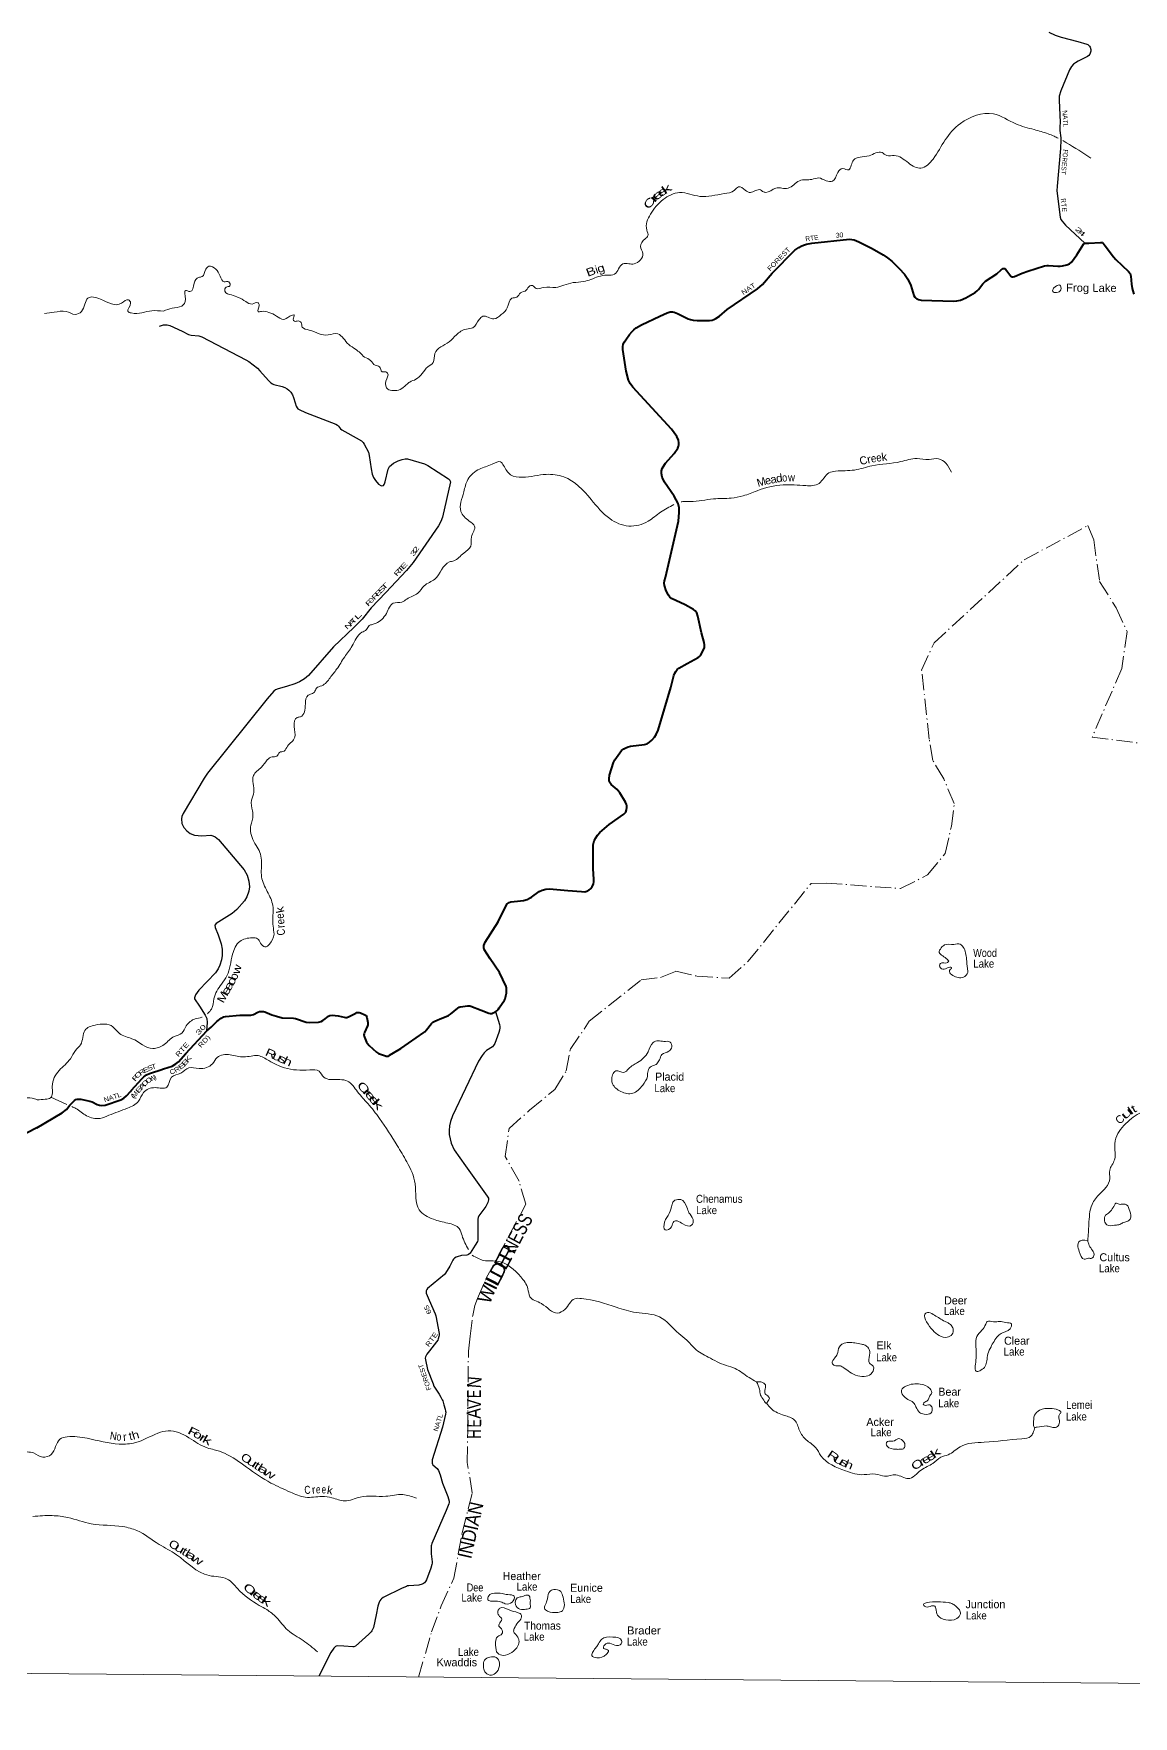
# Model space of a CAD drawing. Header units: feet. Extents: x -254670 to 6, y -549186 to -364975.
# Drawn here: x -222785 to -195303, y -549186 to -507125 of the extents above; entities that cross this region are included whole.
import ezdxf
from ezdxf.enums import TextEntityAlignment as Align

# ---------------------------------------------------------------- set-up
doc = ezdxf.new("R2010")
doc.units = ezdxf.units.FT
doc.header["$LTSCALE"] = 80
doc.linetypes.add('DOT_DASHED', pattern=[7.7, 5, -1.2, 0.3, -1.2])
for name, color, linetype, lineweight in [('26', 7, 'Continuous', 40), ('29', 7, 'Continuous', 25), ('39', 7, 'Continuous', 13), ('4', 7, 'Continuous', 13), ('44', 7, 'DOT_DASHED', 13)]:
    doc.layers.add(name, color=color, linetype=linetype, lineweight=lineweight)
for name, color, linetype in [('27', 7, 'Continuous'), ('30', 7, 'Continuous'), ('41', 7, 'Continuous')]:
    doc.layers.add(name, color=color, linetype=linetype)

msp = doc.modelspace()

# ---------------------------------------------------------------- linework, layer by layer
at = {"layer": '26'}
for points in [[(-207135.63, -514184.51), (-206956.33, -514099.92), (-206881.02, -514077.48), (-206823.15, -514079.71), (-206776.41, -514090.85), (-206697.93, -514123.09), (-206424.01, -514256.7), (-206371.32, -514273.47), (-206304.54, -514286.83), (-206201.74, -514291.75), (-205896.12, -514292.4), (-205830.99, -514285.29), (-205784.83, -514272.36), (-205738.09, -514247.86), (-205644.16, -514183.73), (-205457.07, -514023.98), (-204695.25, -513507.44), (-204570.67, -513391.53), (-204328.76, -513115.66), (-203761.04, -512540.1), (-203664.78, -512469.5), (-203603.57, -512434.98), (-203548.05, -512412.57), (-203470.03, -512388.21), (-203335.42, -512365.31), (-202397.15, -512264.92), (-202333.78, -512266.83), (-202278.13, -512280.19), (-202158.98, -512330.14), (-201829.08, -512492.08), (-201552.53, -512654.35), (-201446.8, -512726.73), (-201339.58, -512813.23), (-201151.89, -512992.87), (-201023.91, -513140.98), (-200940.83, -513258.42), (-200863.65, -513417.14), (-200791.31, -513667.69), (-200764.55, -513712.7), (-200740.12, -513738.96), (-200713.41, -513752.32), (-200673.35, -513770.14), (-200606.56, -513783.6), (-199799.11, -513809.09), (-199709.59, -513805.77), (-199622.79, -513785.73), (-199486.13, -513726.13), (-199257.09, -513594.65), (-199205.46, -513555.22), (-199173.18, -513518.47), (-199061.72, -513376.73), (-198999.57, -513313.58), (-198717.93, -513129.34), (-198604.5, -513031.85), (-198557.03, -512999.58), (-198522.14, -512993.99), (-198497.66, -513009.58), (-198461.07, -513050.16), (-198366.34, -513183.29), (-198348.54, -513198.88), (-198327.5, -513203.24), (-198304.02, -513201.11), (-198272.86, -513192.2), (-198080.62, -513113.98), (-197937.9, -513066.32)], [(-197937.9, -513066.32), (-197522.69, -512927.69), (-197459.34, -512917.15), (-197419.28, -512917.15), (-197192.09, -512937.12), (-197129.93, -512937.19), (-197072.06, -512930.51), (-196962.99, -512906.01), (-196897.25, -512878.16), (-196851.71, -512839.2), (-196713.89, -512656.18), (-196544.55, -512389.32), (-196524.52, -512371.5), (-196504.14, -512362.07), (-196417.97, -512360.43), (-196123.32, -512343.61), (-196074.91, -512349.23), (-196052.65, -512364.82), (-196009.48, -512426.37), (-195798.31, -512700.19), (-195737.71, -512771.28), (-195419.43, -513069.71), (-195383.41, -513119.36), (-195370.46, -513149.89), (-195366.01, -513187.75), (-195350.55, -513384.39), (-195333.74, -513493.98), (-195318.16, -513556.34), (-195287.55, -513633.5)], [(-207090.54, -518054.74), (-207075.77, -517998.34), (-207055.74, -517953.79), (-206991.47, -517860.5), (-206775.97, -517622.61), (-206688.49, -517490.55), (-206670.69, -517439.33), (-206662.89, -517402.58), (-206658.44, -517355.81), (-206669.57, -517284.54), (-206707.89, -517193.44), (-206843.34, -517014.26), (-207814.43, -515958.6), (-207874.83, -515866.98), (-207915.84, -515783.58), (-207974.93, -515558.57), (-208064.64, -515016.36), (-208064.02, -514956.08), (-208048.44, -514887.04), (-208019.5, -514824.68), (-207987.4, -514775.87), (-207895.97, -514643.17), (-207830.15, -514567.83), (-207789.13, -514527.36), (-207729.03, -514480.59), (-207592.93, -514400.26), (-207135.63, -514184.51)], [(-208803.42, -527855.54), (-208798.29, -527401.18), (-208772.92, -527302.17), (-208737.31, -527228.67), (-208692.79, -527164.08), (-208636.57, -527092.82), (-208399.2, -526891.14), (-208033.33, -526635.81), (-207998.35, -526605.07), (-207986.11, -526583.92), (-207968.31, -526530.47), (-207961.63, -526472.56), (-207961.63, -526430.25), (-207972.11, -526393.25), (-207995.02, -526334.48), (-208139.12, -526103.57), (-208175.3, -526051.64), (-208200.9, -526021.57), (-208352.25, -525890.17), (-208370.06, -525870.12), (-208390.4, -525837.61), (-208401.22, -525796.63), (-208405.67, -525754.31), (-208391.61, -525663.01), (-208293.98, -525346.35), (-208256.54, -525273.25), (-208092.23, -525046.19), (-208039.53, -525002.66), (-207983.89, -524973.7), (-207923.79, -524949.2), (-207869.31, -524938.76), (-207520.44, -524896.09), (-207451.93, -524875.71), (-207391.83, -524835.62), (-207333.96, -524786.62), (-207265.09, -524708.53), (-207224.9, -524646.32), (-207180.14, -524536.3), (-206862.67, -523466.02), (-206789.19, -523171.33), (-206757.49, -523107.38), (-206735.24, -523067.29), (-206701.85, -523020.52), (-206662.08, -522983.23), (-206449.15, -522867.73), (-206181.02, -522717.63), (-206144.29, -522692.01), (-206122.03, -522669.74), (-206050.81, -522545.02), (-206021.87, -522469.3), (-206020.2, -522401.96), (-206028.55, -522346.81), (-206095, -522104.64), (-206183.25, -521682.84), (-206214.41, -521599.61), (-206252.24, -521550.61), (-206292.72, -521517.82), (-206502.62, -521406.56), (-206846.53, -521240.55), (-206885.48, -521208.75), (-206921.09, -521161.98), (-206975.92, -521051.37), (-207019.03, -520921.45), (-207025.7, -520863.54), (-207018.9, -520806.36), (-206996.44, -520716.15), (-206671.42, -519308.75), (-206651.77, -519092.97), (-206651.77, -518977.16), (-206679.46, -518873.24), (-206774.8, -518686.21), (-207017.67, -518333.99), (-207076.89, -518208.8), (-207093.58, -518118.6), (-207090.54, -518054.74)], [(-213788.77, -532601.43), (-213612.75, -532492.13), (-213034.69, -532095.49), (-213011.69, -532075.25), (-212965.69, -532026.45), (-212838.82, -531863.87), (-212805.43, -531833.8), (-212773.16, -531817.1), (-212681.35, -531772), (-212643.53, -531757.73), (-212416.48, -531663.99), (-212370.86, -531636.15), (-212183.89, -531484.7), (-212150.5, -531462.43), (-212129.16, -531454.87), (-211934.61, -531430.14), (-211902.6, -531429.74), (-211885.08, -531429.58), (-211860.04, -531434.59), (-211598.48, -531531.36), (-211412.11, -531608.87), (-211378.72, -531620), (-211362.42, -531620.66), (-211331.43, -531616.11), (-211298.04, -531604.98), (-211261.32, -531582.7), (-211213.47, -531550.41), (-211175.58, -531515.09), (-211147.81, -531479.14), (-211021.5, -531288.17), (-211000.92, -531250.86), (-210992.57, -531221.36), (-210982.55, -531173.47), (-210969.2, -531107.77), (-210964.74, -531027.6), (-210965.86, -530986.39), (-210976.61, -530946), (-211145.33, -530592.09), (-211374.24, -530253.99), (-211527.45, -530014.53), (-211537.32, -529972.49), (-211530.65, -529916.81), (-211500.59, -529836.04), (-211173.66, -529329.7), (-211003.7, -528971.2), (-210948.61, -528880.08), (-210900.9, -528839.19), (-210859.58, -528824.4), (-210690.38, -528813.99), (-210545.74, -528791), (-210449.69, -528764.84), (-210389.94, -528735.32), (-210343.2, -528706.37), (-210150.21, -528567.43), (-210079.45, -528531.53), (-209988.19, -528511.49), (-209901.39, -528502.58), (-209799.25, -528506.71), (-209432.69, -528540.36), (-209090.17, -528571.91), (-209012.19, -528572.74), (-208959.89, -528558.26), (-208905.36, -528530.42), (-208876.42, -528508.15), (-208861.37, -528492.61), (-208825.23, -528441.34), (-208794.07, -528383.43), (-208785.16, -528318.84), (-208786.21, -528270.17), (-208805, -527995.16), (-208803.42, -527855.54)], [(-219542.87, -533003.74), (-219321.84, -532933.57), (-219228.38, -532878.87), (-219169.07, -532829.87), (-218983.74, -532615.92), (-218456.05, -532048.15), (-218349.53, -531960.38), (-218206.61, -531818.5), (-218095.47, -531731.9), (-218036.49, -531704.07), (-217987.62, -531693), (-217634.79, -531662.38), (-217356.52, -531656.18), (-217322.02, -531652.85), (-217288.02, -531639.76), (-217178.46, -531584.91), (-217141.74, -531570.44), (-217093.29, -531564.33), (-217039.35, -531565.99), (-217004.85, -531576.01), (-216835.19, -531651.71), (-216715.51, -531687.36), (-216577.02, -531725.05), (-216289.27, -531735.25), (-216238.45, -531744.54), (-215972.33, -531831.96), (-215900.89, -531838.81), (-215669.41, -531832.13), (-215595.54, -531819.5), (-215555.89, -531796.49), (-215500.06, -531751.32)], [(-215500.06, -531751.32), (-215417.9, -531682.91), (-215380.43, -531665.89), (-215326.64, -531660.64), (-215174.06, -531672.78), (-215025.06, -531710.75), (-214993.34, -531715.77), (-214961.84, -531715.82), (-214938.81, -531712.43), (-214913.77, -531701.84), (-214733.48, -531606.08), (-214705.1, -531594.39), (-214676.73, -531592.6), (-214648.34, -531593.28), (-214615.52, -531603.85), (-214504.78, -531648.95), (-214488.09, -531660.09), (-214478.7, -531669.7), (-214465.83, -531689.04), (-214460.27, -531715.77), (-214437.46, -531841.05), (-214435.56, -531878.59), (-214436.35, -531898.95), (-214443.02, -531924.56), (-214518.7, -532096.05), (-214528.72, -532123.89), (-214531, -532155.12), (-214528.72, -532180.68), (-214519.81, -532208.52), (-214462.5, -532336.02), (-214443.79, -532366.2), (-214399.07, -532416.2), (-214217.67, -532582.12), (-214190.96, -532601.05), (-214168.38, -532614.2), (-214120.85, -532633.34), (-213993.43, -532676.22), (-213973.39, -532680.67), (-213944.26, -532683.38), (-213927.77, -532680.67), (-213912.19, -532676.22), (-213887.7, -532662.86), (-213788.77, -532601.43)], [(-222705.77, -534472.39), (-222075.12, -534097.1), (-221967.88, -534014.09), (-221879.25, -533912.11), (-221764.48, -533792.19), (-221731.5, -533771.2), (-221701.19, -533758.58), (-221652.25, -533756.6), (-221606.02, -533758.75), (-221383.81, -533807.85), (-221322.82, -533829.85), (-221193.81, -533888.92), (-221139.23, -533911), (-221082.43, -533918.93), (-220997.51, -533907.81), (-220606.15, -533775.01), (-220530.45, -533736.31), (-220463.67, -533678.4), (-220366.73, -533565.31), (-220342.56, -533537.32), (-220082.74, -533247.43), (-220032.01, -533202.93), (-219964.11, -533155.06), (-219887.33, -533120.53), (-219835.6, -533101.98), (-219608.81, -533024.67), (-219542.87, -533003.74)], [(-222705.77, -534472.39), (-225095.46, -535711.75), (-225206.74, -535778.56), (-225295.77, -535840.92), (-225430.22, -535971.87), (-225545.04, -536103.83), (-225654, -536267.93), (-225754.95, -536434.07), (-226625.12, -538302.73)]]:
    msp.add_lwpolyline(points, dxfattribs=at)
at = {"layer": '29'}
for points in [[(-197417.22, -507084.4), (-197258.51, -507161.77), (-197106.64, -507216.64), (-196691.78, -507318.68), (-196466.99, -507385.74), (-196436.77, -507400.4), (-196401.88, -507434.6), (-196377.46, -507467.18), (-196365.25, -507520.12), (-196367.21, -507561.4), (-196389.67, -507634.13), (-196414.09, -507670.78), (-196447.38, -507694.22), (-196681.49, -507812.79), (-196751.86, -507858.09), (-196796.62, -507890.67), (-196849.52, -507943.6), (-196897.06, -508025.63), (-197117.55, -508552.36), (-197152.7, -508688.79), (-197159.44, -508797.73), (-197129.79, -509334.11), (-197138.45, -509458.4), (-197141.12, -509545.93), (-197114.04, -509731.23), (-197114.72, -509778.3), (-197122.14, -509996.17), (-197205.6, -510936.54), (-197210.74, -511050.78), (-197135.03, -511713.83), (-197114.04, -511771.32), (-197084.58, -511816.56), (-196995.94, -511909.84), (-196510.98, -512362.2)], [(-219638.81, -514441.12), (-219539, -514405.93), (-219502.37, -514401.86), (-219448.05, -514405.91), (-219380.29, -514422.22), (-219076.1, -514563.32), (-218912.3, -514642.11), (-218849.37, -514660.62), (-218655.92, -514682.83), (-218579.75, -514704.55), (-217483.9, -515277.34), (-217410.13, -515323.57), (-217194.47, -515488.71), (-217128.84, -515552.19), (-216919.01, -515798.7), (-216858.22, -515855.56), (-216817.52, -515877.96), (-216778.36, -515894.74), (-216576.96, -515947.68), (-216510.27, -515971.61), (-216451.27, -516004.19), (-216404.47, -516038.8), (-216358.83, -516082.85), (-216315.96, -516152.82), (-216288.96, -516223.86), (-216250.99, -516356.4), (-216224.39, -516435.83), (-216199.97, -516476.55), (-216179.15, -516499.44), (-216153.18, -516517.27), (-215988.42, -516594.21), (-215236.53, -516887.83), (-215192.53, -516913.8), (-215165.31, -516938.73), (-215115.81, -517000.91), (-215083.92, -517026.28), (-214929.27, -517107.63), (-214592.53, -517305.22), (-214552.5, -517341.11), (-214521.31, -517384.62), (-214419.58, -517590.26), (-214396.18, -517667.64), (-214346.64, -518004.05), (-214324.97, -518135.92), (-214294, -518222.8), (-214245.61, -518298.8), (-214163.2, -518388.39), (-214112.33, -518420.97), (-214079.77, -518427.08), (-214044.82, -518420.42), (-214023.82, -518394.49), (-214008.56, -518353.78), (-214000.42, -518331.38), (-213924.23, -518008.22), (-213889.53, -517944.55), (-213844.76, -517899.75), (-213795.93, -517865.14), (-213729.15, -517825.08), (-213675.88, -517802.02), (-213572.11, -517767.41), (-213496.82, -517755.2), (-213443.77, -517757.25), (-213014.59, -517881.43), (-212935.73, -517918.66), (-212419.42, -518254.02), (-212382.79, -518288.63), (-212372.62, -518308.99), (-212369.54, -518330.88)], [(-212367.54, -518330.91), (-212569.55, -519211.89), (-212606.61, -519320.9), (-212664.98, -519424.48), (-213302.5, -520347.05), (-213469.47, -520548.63), (-213982.59, -521095.1), (-214353.02, -521479.66), (-214573.65, -521760.41), (-214787.22, -521973.28), (-215295.28, -522451.82), (-215919.18, -523173.03), (-216014.82, -523254.48), (-216143.98, -523331.35), (-216258.99, -523380.71), (-216462.11, -523444.7), (-216670.01, -523498.8), (-216739.19, -523531.37), (-216780.3, -523562.05), (-216951.46, -523751.53), (-218436.21, -525611.7), (-218523.68, -525734.34), (-219050.65, -526618.64), (-219081.2, -526691.26), (-219089.34, -526748.27), (-219082.62, -526870.15), (-219028.29, -526972.23), (-218955.35, -527053.99), (-218873.65, -527118.83), (-218764.84, -527162.76), (-218580.84, -527175.45), (-218358.39, -527162.7), (-218303.92, -527175.84), (-218251.02, -527200.27), (-218161.87, -527271.55), (-217522.97, -528026.81), (-217447.3, -528157.2), (-217409.22, -528306.45), (-217390.32, -528454.45), (-217405.22, -528562.49), (-217455.44, -528698.78), (-217519.07, -528800.8), (-217707.75, -529020.47), (-217822.35, -529116.35), (-218222.71, -529366.48), (-218257.13, -529407.31), (-218252.27, -529464.04), (-218175.08, -529649.15), (-218094.6, -529880.31), (-218076.04, -530005.89), (-218076.04, -530168.77), (-218088.25, -530274.65), (-218134.93, -530409.67), (-218177.78, -530502.68), (-218244.06, -530602.06), (-218655.25, -531032.02), (-218741.41, -531154.2), (-218765.82, -531223.43), (-218764.85, -531254.41), (-218639.52, -531434.22), (-218498.84, -531656.25), (-218456.54, -531740.57), (-218447.64, -531838.98), (-218463.85, -532054.58)], [(-211243.52, -531571.9), (-211140.27, -531889.64), (-211132.45, -531940.11), (-211134.49, -531978.79), (-211142.63, -532031.73), (-211161.42, -532089.31), (-211259.63, -532365.64), (-211294.76, -532421.34), (-211320.68, -532449.11), (-211464.91, -532546.84), (-211522.12, -532601.81), (-211577.05, -532664.93), (-211667.29, -532811.87), (-212313.38, -534178.32), (-212366.54, -534314.1), (-212395.03, -534424.05), (-212403.16, -534542.14), (-212400.78, -534645), (-212354.33, -534855.68), (-212272.61, -535026.84), (-211996.5, -535422.83), (-211449.74, -536180.75), (-211420.38, -536232.02), (-211419.22, -536277.18), (-211436.66, -536346.04), (-211483.81, -536438.23), (-211656.41, -536675.87), (-211676.76, -536716.59), (-211683.08, -536761.29), (-211684.59, -536985.25), (-211680.84, -537257.28), (-211683.89, -537286.68), (-211695.07, -537319.25), (-211749.34, -537412.27), (-211875.66, -537606.32), (-211886.34, -537616.51), (-211915.85, -537640.94), (-211933.65, -537652.13), (-211957.44, -537659.21), (-212089.31, -537669.44), (-212115.83, -537672.89), (-212176.3, -537687.77), (-212228.49, -537707.25), (-212267.87, -537734.6), (-212290.75, -537755.97), (-212309.75, -537782.05), (-212380.16, -537931.01), (-212488.64, -538110.25), (-212519.66, -538144.96), (-212939.57, -538492.8), (-212962.23, -538519.49), (-212973.42, -538547.99), (-212975.46, -538581.59), (-212971.38, -538606.32), (-212904.11, -538785.29), (-212751.23, -539123.49), (-212732.3, -539178.13), (-212650.91, -539619.95), (-212650.41, -539656.61), (-212655.97, -539688.83), (-212673.29, -539748.22), (-212688.05, -539781.82), (-212716.15, -539823.94), (-212890.34, -540047.26)], [(-212890.34, -540047.26), (-212955.21, -540130.43), (-212978.51, -540168.67), (-212990.72, -540201.25), (-212996.83, -540236.88), (-212995.46, -540271.83), (-212939.29, -540520.63), (-212804.65, -540872.56), (-212781.13, -540931.15), (-212654.52, -541130.73), (-212608.18, -541212.12), (-212572.06, -541276.27), (-212561.38, -541303.75), (-212532.57, -541398.49), (-212497.28, -541509.39), (-212489.14, -541560.29), (-212487.62, -541584.73), (-212495.25, -541631.55), (-212571.33, -541955.87), (-212822.48, -542778.13), (-212827.43, -542855.21), (-212819.29, -542885.75), (-212806.4, -542902.36), (-212703.69, -542991.85), (-212685, -543011.98), (-212666.69, -543038.45), (-212624.09, -543151), (-212567.26, -543357.81), (-212432.27, -543687.75), (-212401.15, -543803.99), (-212399.12, -543844.71), (-212405.19, -543876.13), (-212473.85, -544041.11), (-212836.59, -544868.83), (-212844.22, -544896.32), (-212850.1, -544925.54), (-212852.87, -544968.59), (-212853.23, -545125.48), (-212826.27, -545321.86), (-212826.43, -545353.41), (-212831.52, -545387), (-212856.77, -545479.4), (-212966.83, -545775.88), (-212991.24, -545818.64), (-213016.76, -545851.03), (-213038.04, -545869.54), (-213074.67, -545883.79), (-213159.77, -545904.94), (-213412.34, -545923.25), (-213437.88, -545926.54), (-213470.44, -545936.72), (-213573.45, -545982.89), (-214046.27, -546213.62), (-214091.04, -546246.2), (-214108.46, -546265.06), (-214131.73, -546295.06), (-214154.12, -546335.78), (-214183.12, -546429.95), (-214228.64, -546651.27), (-214295.61, -546964.26), (-214313.85, -547011.75), (-214334.2, -547046.36), (-214352.51, -547074.86), (-214408.3, -547128.61), (-214745.22, -547429.13), (-214779.81, -547449.49), (-214807.82, -547452.75), (-215035.71, -547429.42), (-215183.81, -547425.26), (-215221.36, -547431.17), (-215243.74, -547441.35), (-215262.05, -547455.6), (-215284.77, -547479.78), (-215354.59, -547590.75), (-215661.8, -548181.46)]]:
    msp.add_lwpolyline(points, dxfattribs=at)
at = {"layer": '39'}
msp.add_line((-222352.22, -533707.46), (-221953.37, -533889.43), dxfattribs=at)
for points in [[(-197179.48, -509738.52), (-197282.38, -509689.05), (-197433.21, -509629.05), (-197781.06, -509523.21), (-198237.49, -509381.4), (-198800.61, -509131.28), (-199624.23, -509372.02), (-200005.44, -509782.72), (-200308.18, -510259.59), (-200611.29, -510487.27), (-200923.01, -510357.24), (-201277.01, -510171.03), (-201465.93, -510171.39), (-201582.61, -510097.26), (-201908.06, -510176.26), (-202297.78, -510287.54), (-202351.85, -510414.26), (-202415.98, -510528.93), (-202562.74, -510499.07), (-202689.2, -510595.78), (-202819.5, -510815.08), (-202980.29, -510803.33), (-203165.3, -510731.34), (-203336.07, -510767.84), (-203645.52, -510800.59), (-203790.07, -510903.37), (-203930.62, -510988.04), (-204240.12, -510988.64), (-204489.16, -511093.62), (-204567.58, -511067.65), (-204617.88, -511031.57), (-204873.02, -511096.37), (-205003.75, -511036.33), (-205168.67, -510956.26), (-205269.02, -511040.86), (-205530.16, -511123.76), (-206132.98, -511193.25), (-206641.59, -511097.77), (-207051.31, -511273.4), (-207370.29, -511639.77), (-207462.12, -512035.85), (-207433.77, -512176.47), (-207503.99, -512254.98), (-207618.25, -512442.1), (-207559.69, -512622.86), (-207774.34, -512878.5), (-207913.01, -512878.77), (-208061.73, -512881.06), (-208266.32, -513138.69), (-208453.19, -513161.16), (-208670.18, -513199.76), (-209045.81, -513323.07), (-209299, -513349.69), (-209538.06, -513414.46), (-209736.94, -513471.11), (-210038.4, -513469.68), (-210227.28, -513492.15), (-210321.85, -513422), (-210388.16, -513430.16), (-210472.4, -513536.84), (-210616.99, -513607.45), (-210709.29, -513708.11), (-210833.84, -513740.51), (-210948.03, -513977.87), (-211098.5, -514146.97), (-211287.24, -514257.86), (-211556.65, -514190.06), (-211650.99, -514268.61), (-211809.44, -514475.91), (-211970.16, -514510.39), (-212221.16, -514653.56), (-212401.76, -514830.75), (-212759.05, -515118.82), (-212800.9, -515346), (-212933.38, -515452.76), (-213077.81, -515623.86), (-213232.35, -515764.84), (-213384.98, -515833.46), (-213475.31, -515905.98), (-213623.85, -516020.82), (-213798.66, -516047.28), (-213933.36, -516015.38), (-213979.9, -515808.48), (-213940.01, -515613.47), (-214006.39, -515577.42), (-214078.74, -515575.55), (-214143.25, -515451.08), (-214251.83, -515415.11), (-214362.55, -515298.76), (-214519.45, -515208.63)], [(-196363.08, -510235.91), (-196972.63, -509853.24), (-197063.28, -509799.64)], [(-214519.45, -515208.63), (-214740.82, -515014.12), (-214911.83, -514893.87), (-215044.71, -514741.4), (-215179.54, -514631.13), (-215420.67, -514657.72), (-215651.84, -514626.01), (-215897.17, -514534.04), (-216072.13, -514460.02), (-216100.44, -514349.54), (-216174.86, -514307.48), (-216267.3, -514315.7), (-216297.53, -514263.5), (-216271.56, -514162.97), (-216386.07, -514189.32), (-216546.72, -514270.01), (-216715.68, -514183.92), (-216904.73, -514093.85), (-217091.68, -514068.09), (-217176.08, -514072.27), (-217146.18, -513917.47), (-217176.42, -513851.21), (-217325.1, -513883.65), (-217483.96, -513821.66), (-217671.03, -513717.52), (-217841.95, -513655.55), (-218002.88, -513563.41), (-217972.89, -513462.87), (-217878.48, -513430.54), (-217906.77, -513330.11), (-218023.34, -513326.31), (-218124.05, -513185.83), (-218234.86, -513009.2), (-218407.8, -512939.19), (-218482.05, -513013.69), (-218574.21, -513198.76), (-218664.62, -513217.02), (-218770.91, -513363.93), (-218879.11, -513573.14), (-218985.67, -513543.2), (-218991.37, -513758.25), (-219085.55, -513935.28), (-219324.63, -513985.98), (-219539.55, -514064.77)], [(-197294.59, -513483.3), (-197316.55, -513571.76), (-197220.05, -513597.7), (-197115.65, -513525.15), (-197137.94, -513408.64), (-197234.36, -513436.96), (-197294.59, -513483.3)], [(-219539.55, -514064.77), (-219828.98, -514051.26), (-220347.41, -514106.52), (-220427.85, -514070.5), (-220361.86, -513855.34), (-220416.25, -513779.08), (-220586.95, -513861.8), (-221113.65, -513762.34), (-221429.23, -513734.81), (-221589.49, -514070.73), (-221744.13, -514141.37), (-221973.35, -514071.47), (-222268.75, -514088.12), (-222511.88, -514120.74)], [(-199849.87, -518084.3), (-199988.89, -517861.5), (-200167.93, -517751.31), (-200409.07, -517771.87), (-200708.56, -517744.31), (-201112.4, -517823.47), (-201835.74, -517927.36), (-202267.68, -518032.69), (-202743.94, -518061.74), (-202910.68, -518104.27), (-203155.46, -518368.01), (-203486.99, -518422.91), (-204055.77, -518405.92), (-204706.7, -518549.86), (-205052.18, -518679.14), (-205351.55, -518733.98), (-205795.67, -518754.93), (-206374.37, -518820.35), (-206563.29, -518822.73), (-206602.59, -518830.72)], [(-206788.46, -518897.27), (-207115.56, -519085.05), (-207428.73, -519312.74), (-207912.89, -519434.26), (-208387.47, -519248.27), (-208852.47, -518768.86), (-209538.67, -518201.45), (-209974.88, -518142), (-210567.64, -518213.48), (-210869.2, -518149.76), (-211040.39, -517920.99), (-211116.9, -517826.68), (-211323.82, -517885.36), (-211643.18, -518008.56), (-211936.19, -518272.39), (-212034.19, -518578.05), (-212107.79, -519068.55), (-211900.42, -519307.3), (-211763.56, -519433.64), (-211845.53, -519707.11), (-211863.27, -519936.25), (-212037.85, -520109.41), (-212284.75, -520300.81), (-212395.24, -520331.16), (-212760.34, -520759.92), (-213025.37, -520925.23), (-213183.86, -521110.42), (-213460.97, -521259.67), (-213583.45, -521334.26), (-213796.44, -521362.81), (-213970.89, -521616.36), (-214227.76, -521864.04), (-214324.18, -521894.37), (-214398.5, -521920.64), (-214470.69, -522019.26), (-214581.12, -522089.81), (-214825.78, -522429.91), (-215012.26, -522703.58), (-215212.76, -523011.45), (-215375.22, -523224.78), (-215583.92, -523424.14), (-215716.47, -523486.69), (-215768.57, -523587.28), (-215868.98, -523637.71), (-215925.21, -523661.94), (-215993.2, -523879.11), (-216117.31, -524198.88), (-216195.66, -524217.12), (-216277.71, -524442.36), (-216259.21, -524713.63), (-216335.4, -524830.34), (-216441.75, -524933.03), (-216525.97, -525059.8), (-216642.48, -525092.18), (-216710.66, -525186.77), (-216821.18, -525203.06), (-216945.66, -525279.67), (-217092.09, -525458.81), (-217292.74, -525670.21), (-217282.05, -526084.18), (-217340.02, -526283.24), (-217317.5, -526550.48), (-217309.19, -526727.32), (-217343.15, -526862.03), (-217364.94, -527063.04), (-217199.52, -527462.64), (-217116.86, -527633.3), (-217090.41, -527838.23), (-217079.72, -528250.19), (-216922.4, -528613.64), (-216801.27, -528967.1), (-216808.89, -529232.39), (-216772.09, -529638.27)], [(-236487.52, -522634.28), (-236436.17, -522693.96), (-235890.57, -523264.14), (-235852.55, -523466.96), (-235551.6, -523639.58), (-235284.87, -524013.04), (-234595.03, -525031.01), (-234107.65, -525619.29), (-233628.14, -525926.41), (-233584.38, -526633.3), (-233482.21, -526960.61), (-233386.09, -527352.19), (-233199.57, -527587.1), (-232258.67, -528301.76), (-231889.52, -528540.63), (-231293.45, -528578.61), (-231056.69, -528707.07), (-230645.5, -529160.81), (-230274.33, -529383.62), (-229929.14, -529417.66), (-229712.46, -529560.18), (-229507.82, -529704.71), (-229186.68, -529676.51), (-228885.74, -529877.24), (-228713.32, -530200.52), (-228510.83, -530602.11), (-228049.38, -530885.14), (-227509.66, -531192.24), (-226783.36, -531637.86), (-226020.69, -531637.63), (-225151.57, -531510.86), (-224850.67, -531787.91), (-224561.89, -532193.49), (-224269.09, -532593.04), (-224008.36, -532916.3), (-223450.78, -533590.9), (-223069.52, -533731.37), (-222822.66, -533733.3), (-222698.28, -533775.3)], [(-216772.09, -529638.27), (-216888.27, -529885.68), (-217004.73, -529952.22), (-217113.41, -529857.98), (-217191.95, -529749.61), (-217320.61, -529725.74), (-217631.98, -529816.78), (-217814.37, -530138.67), (-217954.22, -530673.51), (-218092.57, -530882.78), (-218280.92, -531248.9), (-218340.81, -531506.25), (-218441.47, -531623.61)], [(-199469.22, -530262.07), (-199554.11, -529956.76), (-199628.58, -529886.57), (-199789.35, -529890.9), (-200018.44, -529903.4), (-200104.74, -529977.92), (-200152.8, -530092.56), (-200066.25, -530176.8), (-199949.55, -530267.01), (-199917.32, -530313.17), (-199943.4, -530343.37), (-200124.23, -530369.84), (-200140.19, -530448.25), (-200031.56, -530512.35), (-199884.94, -530457.81), (-199844.72, -530471.8), (-199880.82, -530520.1), (-199900.84, -530570.38), (-199810.25, -530666.67), (-199548.92, -530710.37), (-199442.58, -530593.61), (-199450.78, -530491.13), (-199469.22, -530262.07)], [(-196441.69, -537292.03), (-196414.18, -536890.04), (-196332.55, -536389.48), (-196144.04, -536127.86), (-195987.53, -535970.81), (-195891.42, -535739.51), (-195891.73, -535536.54), (-195773.56, -535277.07), (-195761.89, -535029.86), (-195738.23, -534730.37), (-195443.43, -534325.86), (-195047.89, -534079.92), (-194551.53, -534046.81), (-194174.05, -533823.01), (-194007.61, -533587.56), (-193873.18, -533442.61), (-193599.82, -533466.2), (-193336.81, -533294.87), (-192909.41, -532853.93), (-192660.66, -532564.06), (-192137.19, -531865.7), (-191681.79, -531348.34), (-191528.8, -531220.42)], [(-218571.98, -531705.84), (-218583.67, -531711.71), (-218746.4, -531754.22), (-218971.23, -531923.47), (-219083.48, -532110.58), (-219272.27, -532191.33), (-219523.18, -532392.78), (-219804.38, -532493.8), (-220327.3, -532247.63), (-220641.02, -532119.61), (-220806.08, -531949.11), (-221246.28, -531907.76), (-221505.33, -532038.88), (-221611.29, -532398.82), (-221739.7, -532539.74), (-221863.98, -532746.97), (-222148.91, -533040.93), (-222319.12, -533441.18), (-222364.9, -533726.64), (-222423.14, -533754.89), (-222495.47, -533763.07), (-222698.84, -533775.11)], [(-207212.73, -532879.5), (-207142.55, -532774.86), (-207082.46, -532644.12), (-206909.75, -532561.39), (-206837.58, -532448.71), (-206875.94, -532332.22), (-207036.75, -532314.45), (-207177.46, -532298.64), (-207306.01, -532345.11), (-207428.25, -532574.45), (-207691.11, -532842.24), (-207913.95, -532995.4), (-208034.39, -533092.1), (-208235.43, -533050.28), (-208315.65, -533154.94), (-208315.31, -533380.02), (-208108.01, -533566.52), (-207810.5, -533612.16), (-207563.62, -533406.7), (-207447.38, -533193.46), (-207431.53, -533048.73), (-207353.32, -532940.06), (-207287.04, -532915.82), (-207212.73, -532879.5)], [(-221828.53, -533946.38), (-221731.42, -533990.69), (-221463.84, -534175.07), (-221122.08, -534238.72), (-220903.14, -534161.93), (-220439.16, -533984.18), (-220166.11, -533810.83), (-220039.83, -533595.55), (-219748.61, -533470.39), (-219455.2, -533461.78), (-219339.02, -533208.34), (-219108.06, -533107.42), (-218907.29, -532974.39), (-218652.02, -532994), (-218314.58, -532872.77), (-218196.24, -532719.8), (-217872.78, -532648.84), (-217531.04, -532704.45), (-217175.36, -532671.61), (-216903.85, -532795.69), (-216513.68, -532975.81), (-215886.56, -533028.86), (-215651.37, -533062.57), (-215536.58, -533211.06), (-215353.61, -533268.99), (-214941.55, -533306.38), (-214689.91, -533575.19), (-214434.22, -533870.11), (-214140.22, -534239.32), (-213701.05, -534917.74), (-213459.25, -535323.22), (-213251.38, -535879.5), (-213149.89, -536524.4), (-212795.81, -536762.86), (-212435.92, -536858.63), (-212148.31, -536994.74), (-212079.71, -537167.43), (-211921.29, -537519.41)], [(-206759.02, -536287.31), (-206614.6, -536266.62), (-206459.55, -536461.26), (-206407.08, -536597.81), (-206306.34, -536764.42), (-206342.29, -536911.19), (-206557.38, -536879.46), (-206706.22, -536803.38), (-206784.58, -536815.58), (-206840.64, -536950.34), (-206999.29, -537027.01), (-207015.67, -536834.12), (-206899.45, -536614.84), (-206827.45, -536387.61), (-206796.97, -536319.28), (-206759.02, -536287.31)], [(-195773.04, -536910.91), (-195965.99, -536899.23), (-196020.4, -536802.87), (-195998.52, -536658.13), (-195898.14, -536587.6), (-195809.9, -536468.86), (-195771.81, -536406.49), (-195737.71, -536360.2), (-195657.28, -536386.17), (-195548.77, -536379.93), (-195472.37, -536399.88), (-195389.71, -536562.51), (-195371.35, -536741.33), (-195437.57, -536807.78), (-195546.04, -536840.14), (-195642.43, -536890.57), (-195720.79, -536906.79), (-195773.04, -536910.91)], [(-196441.69, -537292.03), (-196670.73, -537336.68), (-196690.72, -537405.05), (-196652.28, -537569.77), (-196527.38, -537760.44), (-196422.91, -537736.13), (-196336.5, -537733.95), (-196284.39, -537639.39), (-196346.9, -537508.89), (-196417.43, -537384.43), (-196441.69, -537292.03)], [(-211823.43, -537661.39), (-211538.12, -537789.38), (-211164.27, -537814.79), (-210613.01, -538199.58), (-210433.68, -538496.66), (-210383.12, -538697.53), (-210095.46, -538869.8), (-209691.14, -539106.16), (-209510.4, -539017.39), (-209261.6, -538749.63), (-209094.81, -538741.27), (-208224.25, -538960.65), (-207729.65, -539090.32), (-207142.63, -539201.73), (-206659.64, -539618.81), (-206464.45, -539781.22), (-206263.14, -539993.85), (-205927.19, -540206.23), (-205478.69, -540416.38), (-205253.48, -540492.31), (-204907.45, -540716.72), (-204718.37, -540824.88)], [(-200048.08, -539296.58), (-200303.57, -539138.31), (-200450.35, -539090.36), (-200510.58, -539130.67), (-200468.07, -539327.53), (-200317.02, -539536.24), (-199959.01, -539712.4), (-199830.5, -539635.79), (-199808.61, -539501.1), (-199856.98, -539410.76), (-199933.44, -539350.62), (-200048.08, -539296.58)], [(-198827.25, -539887.07), (-198626.68, -539629.45), (-198550.37, -539589.11), (-198351.62, -539452.07), (-198349.72, -539375.7), (-198486.44, -539343.81), (-198645.25, -539315.98), (-198795.96, -539328.33), (-198952.74, -539314.56), (-198990.82, -539382.96), (-199085.05, -539533.87), (-199215.44, -539690.87), (-199239.21, -539909.97), (-199236.62, -540285.77), (-199210.05, -540569.08), (-199117.66, -540532.73), (-199003.26, -540434.04), (-198965.28, -540299.32), (-198937.41, -540128.44), (-198859.31, -539947.42), (-198827.25, -539887.07)], [(-202260.33, -539851.9), (-202561.38, -539872.16), (-202649.69, -539948.7), (-202703.67, -540133.69), (-202761.81, -540224.24), (-202825.91, -540359.01), (-202769.55, -540417.18), (-202624.83, -540428.96), (-202538.34, -540473.01), (-202389.46, -540579.23), (-201979.3, -540686.96), (-201828.71, -540594.23), (-201804.84, -540435.42), (-201897.41, -540357.22), (-201893.7, -540162.28), (-201922.12, -539979.45), (-202004.62, -539911.28), (-202095.1, -539883.32), (-202260.33, -539851.9)], [(-204718.37, -540824.88), (-204645.74, -541005.61), (-204619.38, -541154.27), (-204538.79, -541286.75), (-204468.33, -541358.96), (-204442.26, -541324.75), (-204398.18, -541234.23), (-204418.34, -541196.09), (-204502.86, -541123.9), (-204509.03, -541037.5), (-204499.19, -540900.82), (-204555.54, -540850.69), (-204615.87, -540828.7), (-204717.71, -540826.53)], [(-200830.29, -541316.11), (-201076.23, -541131.36), (-201094.48, -541028.91), (-200986.11, -540932.23), (-200630.46, -540879.3), (-200383.08, -540997.39), (-200342.7, -541117.89), (-200398.86, -541190.35), (-200428.87, -541278.83), (-200509.18, -541329.23), (-200551.31, -541379.55), (-200537.2, -541401.63), (-200388.48, -541401.34), (-200334.1, -541477.6), (-200352, -541600.23), (-200526.79, -541634.73), (-200645.44, -541588.73), (-200736.1, -541448.23), (-200796.54, -541347.87), (-200830.29, -541316.11)], [(-227771.93, -541090.88), (-227733.99, -541080.89), (-227398.76, -540984.4), (-227272.29, -540936.16), (-227091.69, -540986.31), (-226738.5, -541074.57), (-226447.55, -541203.02), (-226234.96, -541466.03), (-226008.2, -541530.23), (-225620.79, -541445.77), (-225329.77, -541443.68), (-224988.63, -541539.97), (-224876.39, -541807.04), (-224742.04, -542035.94), (-224284.6, -542316.96), (-223574.15, -542389.05), (-223100.57, -542537.52), (-222784.61, -542599.01)], [(-204469.35, -541359.15), (-204347.53, -541501.42), (-204023.71, -541663.58), (-203768.29, -541779.64), (-203645.29, -542040.66), (-203478.12, -542273.46), (-203242.68, -542465.93), (-203109.72, -542672.67), (-202496.16, -543049.3), (-202031.76, -543144.87), (-201742.38, -543130.24), (-201519.21, -543186.08), (-201235.89, -543151.37), (-200926.24, -543245.23), (-200605.02, -543029.58), (-200313.87, -542862.21), (-200113.13, -542709.09), (-199928.33, -542646.44), (-199633.2, -542448.92), (-199026.44, -542333.2), (-198088.02, -542249), (-197861.02, -542186.26), (-197808.9, -542097.74), (-197760.21, -541966.73)], [(-197481.58, -541922.27), (-197708.63, -541956.87), (-197782.99, -541955), (-197795.18, -541874.64), (-197771.39, -541661.57), (-197644.97, -541534.72), (-197379.76, -541487.98), (-197172.69, -541533.81), (-197112.31, -541583.93), (-197150.41, -541644.29), (-197156.26, -541758.86), (-197166.09, -541901.56), (-197250.39, -541966.03), (-197373.01, -541950.19), (-197481.58, -541922.27)], [(-222784.61, -542599.01), (-222557.97, -542704.13), (-222347.05, -542639.42), (-222126.57, -542259.17), (-221949.8, -542200.55), (-221445.3, -542235.75), (-220645.2, -542380.91), (-220243.3, -542343.96), (-219680.94, -542109.76), (-219423.79, -542046.96), (-218902.99, -542222.81), (-218446.39, -542475.15), (-218273.48, -542521.03), (-218016.09, -542610.97), (-217464.89, -542955.57), (-216853.31, -543354.31), (-216366.59, -543582.47), (-215996.6, -543710.38), (-215576.6, -543691.48), (-215329.34, -543725.17), (-215011.69, -543800.92), (-214627.97, -543705.73), (-213984.89, -543684.39), (-213558.89, -543643.38), (-213221.11, -543731.15)], [(-201228.85, -542510.28), (-201456.07, -542434.35), (-201478.26, -542378.12), (-201442.18, -542315.75), (-201309.55, -542309.47), (-201168.97, -542242.88), (-201042.23, -542321.01), (-201009.92, -542419.42), (-201050, -542497.88), (-201140.42, -542510.11), (-201188.65, -542512.21), (-201228.85, -542510.28)], [(-222802.58, -544188.59), (-222324.58, -544168.72), (-221928.59, -544216.19), (-221343.51, -544371.82), (-220555.58, -544444.65), (-220203.72, -544542.45), (-219650.5, -544887.04), (-219216, -545145.45), (-218401.24, -545668.4), (-217948.91, -545753.94), (-217689.28, -545994.6), (-217148.02, -546411.56), (-216958.93, -546519.72), (-216723.5, -546710.18), (-216431.58, -547033.18), (-216053.35, -547289.68), (-215689.14, -547576.36)], [(-211077.04, -546112.48), (-211267.97, -546108.83), (-211410.56, -546173.41), (-211430.51, -546269.91), (-211273.69, -546307.79), (-211114.9, -546321.56), (-210998.26, -546371.57), (-210827.49, -546333.06), (-210773.46, -546184.24), (-210936.31, -546142.35), (-211077.04, -546112.48)], [(-210367.31, -546296), (-210383.49, -546233.73), (-210401.67, -546171.47), (-210447.92, -546155.48), (-210572.47, -546191.89), (-210674.93, -546212.19), (-210743.13, -546298.73), (-210702.68, -546465.46), (-210551.87, -546515.41), (-210481.54, -546509.24), (-210377.09, -546472.87), (-210375.25, -546360.32), (-210367.31, -546296)], [(-209943.33, -546246.95), (-209887.35, -546061.95), (-209788.94, -546017.55), (-209612, -546069.46), (-209555.52, -546206.01), (-209521.05, -546402.89), (-209571.06, -546547.68), (-209685.56, -546588.09), (-209940.84, -546556.43), (-210021.35, -546482.23), (-209977.33, -546355.54), (-209943.33, -546246.95)], [(-199928.63, -546340.18), (-200181.88, -546324.59), (-200477.27, -546349.28), (-200545.54, -546391.61), (-200521.36, -546433.77), (-200382.68, -546437.52), (-200260.09, -546433.27), (-200235.89, -546489.49), (-200193.42, -546658.22), (-199992.27, -546774.39), (-199712.97, -546739.69), (-199624.71, -546626.98), (-199648.98, -546526.54), (-199747.62, -546426.25), (-199838.15, -546368.14), (-199928.63, -546340.18)], [(-210684, -546843.24), (-210597.77, -546726.51), (-210597.89, -546650.14), (-210676.35, -546596.03), (-210903.56, -546526.13), (-211134.75, -546478.35), (-211180.86, -546556.81), (-211162.61, -546661.28), (-211088.09, -546759.61), (-211116.13, -546821.96), (-211156.15, -546934.58), (-211095.76, -547000.78), (-211081.49, -547127.36), (-211183.9, -547187.85), (-211241.84, -547407.01), (-211185.25, -547609.88), (-211044.49, -547661.86), (-210837.6, -547589.11), (-210683.11, -547422.01), (-210657.19, -547285.31), (-210687.45, -547211.01), (-210725.73, -547150.79), (-210788.15, -547074.55), (-210774.21, -546992.12), (-210684, -546843.24)], [(-208667.4, -547377.93), (-208587.2, -547253.18), (-208307.93, -547204.41), (-208092.74, -547294.43), (-208100.66, -547370.81), (-208261.38, -547409.31), (-208422.25, -547353.35), (-208532.67, -547425.91), (-208544.64, -547482.2), (-208474.26, -547508.19), (-208421.95, -547544.26), (-208472.06, -547634.79), (-208713.09, -547719.66), (-208831.75, -547665.63), (-208805.78, -547567.11), (-208723.55, -547456.42), (-208667.4, -547377.93)], [(-211542.47, -547940.15), (-211518.61, -547779.33), (-211382.06, -547706.72), (-211223.27, -547714.46), (-211144.67, -547861.01), (-211212.66, -548076.17), (-211345.19, -548154.8), (-211491.99, -548092.79), (-211532.32, -548010.47), (-211542.47, -547940.15)]]:
    msp.add_spline(points, degree=3, dxfattribs=at)
at = {"layer": '4'}
msp.add_lwpolyline([(-252658.03, -364975.08), (-221076.82, -365300.9), (-189495.2, -365583.27), (-157913.21, -365822.21), (-126330.93, -366017.71), (-94748.41, -366181.36), (-63165.71, -366278.36), (-31582.88, -366343.53), (0, -366365.25), (0, -549186.32), (-31834.36, -549164.42), (-63668.65, -549098.74), (-95502.83, -548989.26), (-127336.83, -548836.01), (-159170.57, -548638.96), (-191004.03, -548398.11), (-222837.12, -548113.49), (-254669.8, -547785.08)], close=True, dxfattribs=at)
msp.add_lwpolyline([(-252658.03, -364975.08), (-221076.82, -365300.9), (-189495.2, -365583.27), (-157913.21, -365822.21), (-126330.93, -366017.71), (-94748.41, -366181.36), (-63165.71, -366278.36), (-31582.88, -366343.53), (0, -366365.25), (0, -549186.32), (-31834.36, -549164.42), (-63668.65, -549098.74), (-95502.83, -548989.26), (-127336.83, -548836.01), (-159170.57, -548638.96), (-191004.03, -548398.11), (-222837.12, -548113.49), (-254669.8, -547785.08)], close=True, dxfattribs=at)
at = {"layer": '44'}
msp.add_lwpolyline([(-213165.14, -548204.59), (-212842.39, -547072.87), (-212597.64, -546422.32), (-212282.65, -545731.88), (-212077.88, -544595.71), (-211822.07, -543602.95), (-211948.55, -542839.44), (-211936.15, -542061.38), (-211920.25, -540060.5), (-211874.73, -539684.56), (-211813.4, -539170.65), (-211763.39, -538918.57), (-211690.76, -538741.12), (-211480.81, -538254.29), (-210485.73, -536384.62), (-210652.58, -535811.28), (-210999.96, -535188.57), (-210903.6, -534496.02), (-210389.61, -534035.13), (-209762.73, -533517.1), (-209472.61, -533048.76), (-209373.52, -532520.34), (-208898.23, -531810.27), (-207601.89, -530779.92), (-207115.56, -530715.79), (-206734.44, -530560.65), (-206208.41, -530682.19), (-205404.01, -530737.6), (-204933.36, -530318.64), (-203355.64, -528364.59), (-202982.22, -528357.61), (-201123.23, -528497.3), (-200445.8, -528154.45), (-200005.29, -527618.74), (-199850.43, -526937.35), (-199777.33, -526366.33), (-200039.57, -525755.02), (-200309.59, -525297.15), (-200402.38, -524761.59), (-200593.49, -523033.99), (-200284, -522354.09), (-198026.98, -520274.26), (-196440.15, -519421.39), (-196291.17, -519777.51), (-196147.74, -520816.47), (-195731.63, -521476.9), (-195458.48, -522072.44), (-195590.55, -522997.56), (-196332.49, -524710.87), (-194006.63, -525003.29)], dxfattribs=at)

# ---------------------------------------------------------------- texts
at = {"layer": '27'}
msp.add_text('RTE', height=120, rotation=7.655, dxfattribs=at).set_placement((-203491.71, -512317.29))
for s, rotation, width, p in [('30', 5.107, 1.1, (-202739.54, -512228.51)), ('FOREST', 45.753, 1.15, (-204381.34, -513069.82)), ('NAT', 34.139, 1.2, (-205047.81, -513662.79)), ('30', 47.095, 1.65, (-218664.56, -532171.99)), ('RTE', 49.1, 1.3, (-219163.21, -532716.19)), ('RD)', 47.095, 1.25, (-218602.23, -532484.52)), ('NATL', 18.744, 1.1, (-221008.83, -533838.62))]:
    msp.add_text(s, height=120, rotation=rotation, dxfattribs=dict(at, width=width)).set_placement(p)
for s, rotation, width, p in [('T', 18.824, 1.25, (-219764.68, -533001.42)), ('E', 37.562, 1.55, (-219052.17, -532979.78)), ('E', 47.1, 1.75, (-218953.21, -532880.25)), ('K', 49.1, 1.6, (-218878.09, -532796.64)), ('F', 48.131, 1.85, (-220197.04, -533263.81)), ('O', 48.131, 1.5, (-220131.86, -533189.3)), ('R', 36.581, 1.4, (-220047.65, -533130.19)), ('D', 48.131, 1.55, (-219953.2, -533394.7)), ('E', 25.277, 1.25, (-219955.66, -533079.95)), ('O', 36.771, 1.35, (-219875.78, -533335.07)), ('S', 25.277, 1.25, (-219852.93, -533032.75)), ('C', 23.613, 1.1, (-219297.36, -533125.49)), ('R', 30.339, 1.25, (-219173.17, -533066.71)), ('(', 49.397, 1.5, (-220258.04, -533730.45)), ('E', 48.131, 1.7, (-220108.04, -533559.32)), ('A', 48.131, 1.75, (-220033.96, -533480.35))]:
    msp.add_text(s, height=120, rotation=rotation, dxfattribs=dict(at, width=width)).set_placement(p, align=Align.CENTER)
for s, rotation, p in [('W', 28.293, (-219791.06, -533289.45)), (')', 18.824, (-219730.66, -533266.94)), ('M', 49.189, (-220209.46, -533676.6))]:
    msp.add_text(s, height=120, rotation=rotation, dxfattribs=at).set_placement(p, align=Align.CENTER)
at = {"layer": '30'}
msp.add_text('NATL', height=120, rotation=273.164, dxfattribs=at).set_placement((-197075.71, -509044.09))
for s, rotation, width, p in [('O', 264.928, 0.7, (-197066.61, -510157.45)), ('F', 264.928, 0.8, (-197060.66, -510061.46)), ('T', 264.928, 0.9, (-197104.54, -510595.34)), ('S', 264.928, 0.8, (-197096.31, -510492.05)), ('E', 264.928, 0.8, (-197086.78, -510384.76)), ('R', 264.928, 0.75, (-197076.8, -510272.28)), ('R', 276.514, 0.75, (-197111.3, -511304.63)), ('T', 276.514, 0.95, (-197098.22, -511419.16)), ('E', 276.514, 0.8, (-197085.2, -511533.22)), ('2', 316.992, 2, (-196708.14, -512082.57)), ('4', 316.992, 2, (-196629.37, -512156.04)), ('3', 55.355, 1.7, (-213244.95, -520140.64)), ('2', 55.355, 1.7, (-213183.14, -520051.2)), ('R', 46.803, 1.6, (-213647.11, -520635.55)), ('T', 46.803, 2, (-213567.5, -520550.77)), ('E', 46.803, 1.75, (-213488.23, -520466.35)), ('R', 46.072, 1.65, (-214202.3, -521222.3)), ('E', 46.072, 1.8, (-214123.27, -521140.25)), ('S', 46.072, 1.8, (-214047.84, -521061.95)), ('T', 46.803, 2, (-213969.35, -520978.73)), ('F', 46.072, 1.9, (-214361.67, -521387.74)), ('N', 43.286, 1.6, (-214882.69, -521967.04)), ('A', 43.286, 1.8, (-214798.04, -521887.31)), ('L', 44.906, 2.1, (-214634.44, -521722.16))]:
    msp.add_text(s, height=120, rotation=rotation, dxfattribs=dict(at, width=width)).set_placement(p, align=Align.CENTER)
for s, rotation, p in [('O', 46.072, (-214307.11, -521331.1)), ('T', 44.906, (-214750.38, -521837.72))]:
    msp.add_text(s, height=120, rotation=rotation, dxfattribs=at).set_placement(p, align=Align.CENTER)
for s, rotation, width, p in [('65', 114.325, 1.3, (-212835.13, -539103.59)), ('RTE', 54.046, 1.25, (-212909.29, -539962.81)), ('FOREST', 108.722, 1.05, (-212843.86, -541015.54)), ('NATL', 73.015, 1.1, (-212684.16, -542074.96))]:
    msp.add_text(s, height=120, rotation=rotation, dxfattribs=dict(at, width=width)).set_placement(p)
at = {"layer": '41'}
for s, rotation, width, p in [('e', 41.304, 1.9, (-207125.67, -511226.07)), ('e', 36.073, 1.7, (-207019.85, -511154.05)), ('k', 33.01, 1.8, (-206914.08, -511087.62)), ('C', 52.522, 1.5, (-207321.32, -511418.51)), ('r', 46.369, 2.2, (-207209.31, -511296.69)), ('B', 20.573, 1.35, (-208824.56, -513163.19)), ('g', 16.645, 1.25, (-208580.33, -513084.48)), ('r', 11.933, 1.1, (-201889.81, -517860.48)), ('e', 8.293, 0.9, (-201781.09, -517839.59)), ('e', 8.293, 0.9, (-201648.19, -517818.52)), ('k', 8.293, 1.05, (-201514.17, -517802.98)), ('d', 8.301, 1.1, (-204137.63, -518333.27)), ('o', 5.271, 0.85, (-204009.19, -518320.99)), ('w', 1.629, 0.9, (-203842.74, -518317.34)), ('a', 11.042, 1.05, (-204277.69, -518359.6)), ('k', 101.867, 1.15, (-216532.43, -529007.2)), ('e', 98.073, 0.9, (-216533.21, -529169.6)), ('C', 95.846, 0.85, (-216505.98, -529574.64)), ('e', 97.393, 0.9, (-216519.5, -529310.56)), ('w', 73.849, 1.2, (-217612.88, -530538.08)), ('d', 68.81, 1.4, (-217747.91, -530837.35)), ('o', 75.401, 1.05, (-217684.32, -530713.19)), ('M', 61.598, 1.25, (-217976.28, -531253.12)), ('e', 59.639, 1.5, (-217890.75, -531095.88)), ('a', 62.799, 1.5, (-217820.76, -530971.95)), ('R', 335.238, 1.35, (-216899.81, -532709.46)), ('u', 334.889, 1.5, (-216741.03, -532783.65)), ('s', 335.549, 1.55, (-216606.58, -532845.68)), ('h', 335.549, 1.4, (-216472.54, -532906.63)), ('C', 310.439, 1.6, (-214621.59, -533532.02)), ('r', 311.132, 2.1, (-214521.3, -533646.63)), ('e', 310.718, 1.85, (-214440.25, -533739.44)), ('e', 310.718, 1.85, (-214347.96, -533847.69)), ('k', 309.708, 2.05, (-214262.99, -533951.09)), ('u', 40.158, 2, (-195406.33, -534189.87)), ('l', 35.494, 1.45, (-195317.87, -534125.91)), ('t', 30.083, 1.4, (-195244.27, -534083.9)), ('N', 352.078, 0.9, (-220804.3, -542274.02)), ('o', 356.845, 0.8, (-220657.65, -542293.75)), ('h', 16.877, 1.2, (-220211.32, -542248.82)), ('F', 332.888, 1.7, (-218836.32, -542167.66)), ('o', 331.459, 1.45, (-218727.88, -542226.99)), ('r', 327.917, 1.75, (-218603.22, -542306.63)), ('k', 331.004, 1.65, (-218494.27, -542368.73)), ('R', 325.286, 1.55, (-202854.32, -542766.28)), ('k', 34.807, 1.85, (-200190.02, -542681.47)), ('O', 327.102, 1.3, (-217519.4, -542825.02)), ('u', 327.102, 1.7, (-217378.53, -542916.27)), ('t', 326.687, 1.5, (-217254.78, -542997.46)), ('l', 326.687, 1.35, (-217182.33, -543045.14)), ('a', 326.687, 1.7, (-217099.57, -543097.42)), ('w', 327.105, 1.55, (-216944.81, -543199.03)), ('u', 330.073, 1.65, (-202705.95, -542864.9)), ('s', 335.516, 1.55, (-202569.94, -542928.48)), ('h', 338.017, 1.35, (-202441.73, -542987.22)), ('C', 34.278, 1.45, (-200659.41, -542973.26)), ('r', 29.741, 1.65, (-200545.46, -542905.39)), ('e', 29.741, 1.5, (-200435.23, -542840.99)), ('e', 30.045, 1.5, (-200318.56, -542770.48)), ('C', 2.887, 0.8, (-215937.89, -543625.5)), ('k', 351.3, 1.05, (-215396.07, -543632.65)), ('e', 1.084, 0.75, (-215671.47, -543612.07)), ('e', 358.749, 0.75, (-215533.86, -543613.48)), ('O', 329.265, 1.25, (-219321.89, -544989.42)), ('u', 329.265, 1.65, (-219183.82, -545071.51)), ('t', 328.113, 1.45, (-219063.72, -545147)), ('l', 328.113, 1.3, (-218992.2, -545189.01)), ('a', 326.717, 1.7, (-218904.32, -545247.3)), ('w', 326.717, 1.55, (-218750.86, -545348.79)), ('C', 321.418, 1.55, (-217454.63, -546079.46)), ('r', 321.418, 2, (-217336.46, -546173.74)), ('e', 322.549, 1.75, (-217243.39, -546245.51)), ('e', 324.178, 1.7, (-217131.44, -546324.86)), ('k', 327.069, 1.8, (-217025.38, -546396.29))]:
    msp.add_text(s, height=200, rotation=rotation, dxfattribs=dict(at, width=width)).set_placement(p, align=Align.CENTER)
for s, rotation, p in [('i', 18.644, (-208685.45, -513118.15)), ('C', 15.22, (-202023.42, -517888.91)), ('M', 16.019, (-204572.24, -518428.02)), ('e', 13.551, (-204412.91, -518388.42)), ('r', 95.707, (-216515.46, -529428.54)), ('C', 42.722, (-195573.36, -534336.96)), ('r', 6.024, (-220496.94, -542298.76)), ('t', 12.034, (-220343.72, -542276.51)), ('r', 7.458, (-215775.95, -543620.15))]:
    msp.add_text(s, height=200, rotation=rotation, dxfattribs=at).set_placement(p, align=Align.CENTER)
at = {"layer": '41', "width": 1.05}
msp.add_text('Frog Lake', height=200, rotation=359.5, dxfattribs=at).set_placement((-196984.34, -513572.75))
at = {"layer": '41'}
for s, width, p in [('Wood', 0.85, (-199305.35, -530202.93)), ('Lake', 0.9, (-199301.36, -530470.71)), ('Lake', 0.9, (-207271.28, -533584.18)), ('Chenamus', 0.9, (-206232.59, -536349.94)), ('Lake', 0.9, (-206228.6, -536633.7)), ('Lake', 0.9, (-196161.34, -538086.53)), ('Lake', 0.9, (-200036.45, -539153.67)), ('Lake', 0.9, (-198542.34, -540168.84)), ('Lake', 0.9, (-201730.3, -540312.74)), ('Lake', 0.9, (-200176.27, -541459.8)), ('Lemei', 0.9, (-196984.31, -541499.77)), ('Lake', 0.9, (-196988.31, -541791.54)), ('Lake', 0.9, (-201866.14, -542183.21)), ('Dee', 0.85, (-211963.4, -546064.08)), ('Lake', 0.9, (-210716.98, -546044.09)), ('Lake', 0.9, (-212095.24, -546315.88)), ('Lake', 0.9, (-209374.67, -546351.86)), ('Lake', 0.9, (-199489.16, -546763.52)), ('Thomas', 0.95, (-210529.22, -547019.3)), ('Lake', 0.9, (-210537.23, -547295.08)), ('Lake', 0.9, (-207960.47, -547418.98)), ('Brader', 1.05, (-207956.46, -547139.21)), ('Lake', 0.9, (-212179.13, -547674.78))]:
    msp.add_text(s, height=200, dxfattribs=dict(at, width=width)).set_placement(p)
for s, p in [('Placid', (-207255.3, -533296.43)), ('Cultus', (-196149.35, -537810.76)), ('Deer', (-200032.45, -538889.88)), ('Elk', (-201718.32, -540012.97)), ('Clear', (-198534.35, -539897.07)), ('Bear', (-200176.27, -541172.03)), ('Acker', (-201974, -541927.41)), ('Heather', (-211064.55, -545780.31)), ('Eunice', (-209378.67, -546072.09)), ('Junction', (-199497.15, -546483.74)), ('Kwaddis', (-212714.46, -547934.56))]:
    msp.add_text(s, height=200, dxfattribs=at).set_placement(p)
at = {"layer": '44'}
for s, rotation, width, p in [('NESS', 61.977, 0.8, (-210774.59, -537645.52)), ('INDIAN', 77.283, 0.9, (-211853.3, -545266.29))]:
    msp.add_text(s, height=350, rotation=rotation, dxfattribs=dict(at, width=width)).set_placement(p)
for s, rotation, width, p in [('R', 61.977, 1.2, (-210794.98, -537675.02)), ('D', 61.977, 1.15, (-211016.6, -538103.64)), ('E', 61.977, 1.25, (-210900.73, -537886.77)), ('I', 63.977, 1.15, (-211209.98, -538492.19)), ('L', 62.977, 1.45, (-211117.1, -538306.56)), ('W', 67.671, 0.95, (-211306.46, -538706.08)), ('N', 85.179, 0.85, (-211599.13, -540849.19)), ('E', 89.545, 0.65, (-211608.41, -541127.43)), ('V', 89.545, 0.8, (-211603.18, -541387.17)), ('A', 89.545, 0.85, (-211613.44, -541614.69)), ('H', 89.545, 0.7, (-211604.08, -542128.55)), ('E', 89.545, 0.65, (-211600.68, -541861.67))]:
    msp.add_text(s, height=350, rotation=rotation, dxfattribs=dict(at, width=width)).set_placement(p, align=Align.CENTER)

doc.saveas('drawing.dxf')
